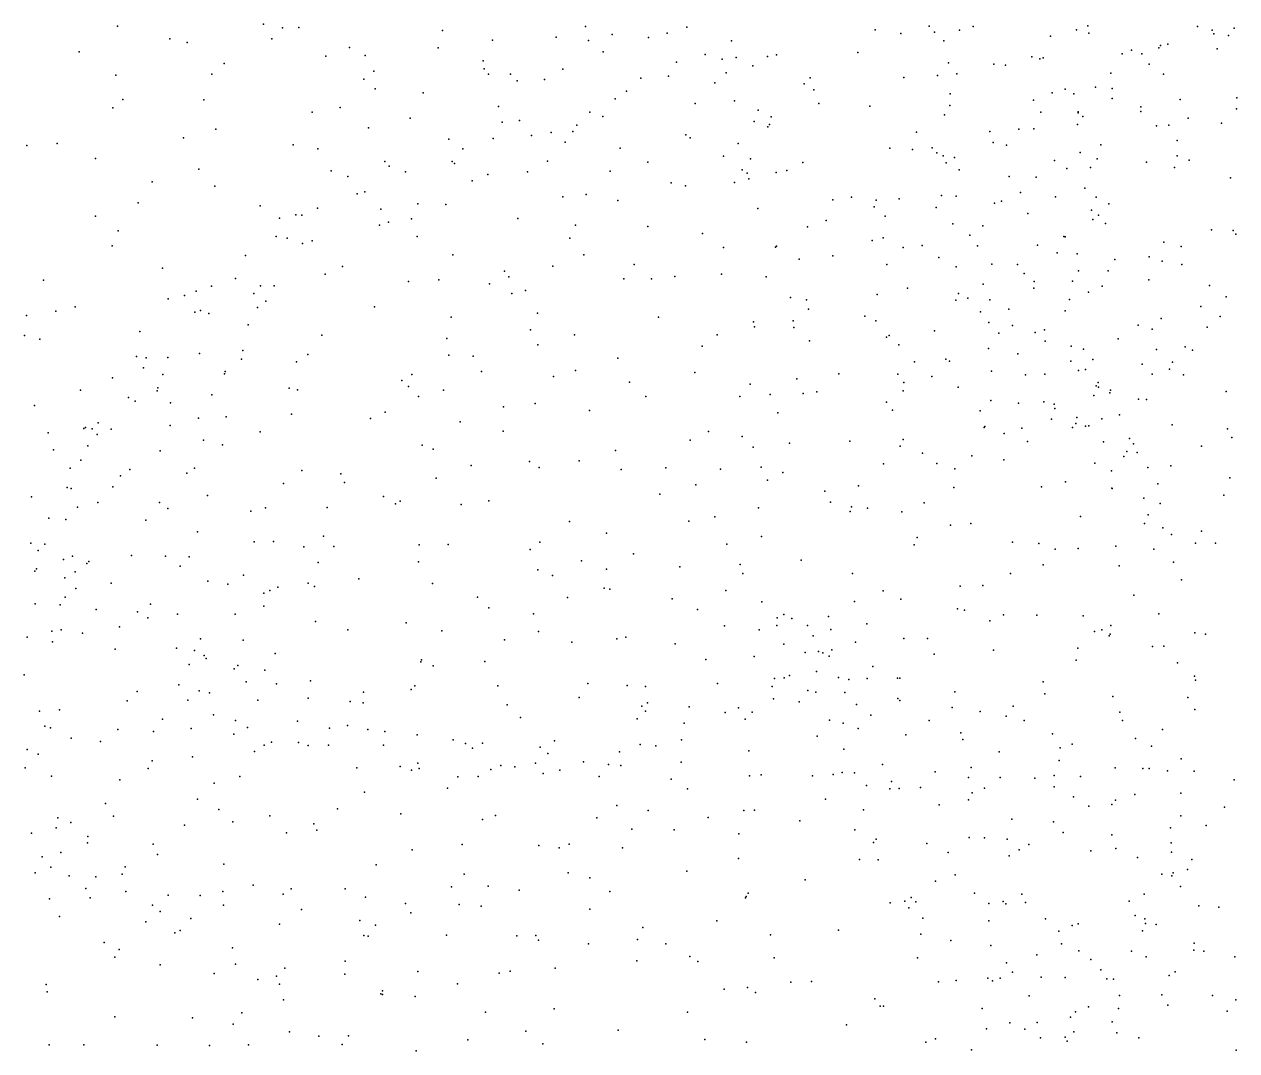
# Model space of a CAD drawing. Header units: metres. Extents: x -23.9 to 23.9, y -28.5 to 28.5.
# Drawn here: x -4.642 to -3.223, y -3.596 to -2.394 of the extents above; entities that cross this region are included whole.
import ezdxf

# ---------------------------------------------------------------- set-up
doc = ezdxf.new("R2010")
doc.units = ezdxf.units.M

msp = doc.modelspace()

# ---------------------------------------------------------------- linework, layer by layer
for p in [(-4.533, -2.3965, -7.3319), (-4.3621, -2.3942, -0.8538), (-3.9853, -2.3967, -7.189), (-3.5832, -2.3965, -9.6721), (-3.5317, -2.3968, -9.4144), (-3.3976, -2.3959, -6.9446), (-3.2691, -2.397, -8.3969), (-4.4716, -2.4113, -0.8426), (-4.3525, -2.4111, 23.0734), (-4.3399, -2.3984, -8.4603), (-4.3209, -2.3982, -7.2126), (-4.1526, -2.4017, -1.9844), (-4.0195, -2.4093, -0.9871), (-3.954, -2.4063, -8.4893), (-3.9116, -2.4098, -5.8389), (-3.8896, -2.4047, -1.7436), (-3.8669, -2.3977, -1.2143), (-3.6462, -2.4009, -6.9379), (-3.6162, -2.405, -7.3931), (-3.5768, -2.4034, -9.5976), (-3.5477, -2.4013, -9.8745), (-3.4413, -2.408, -7.8421), (-3.4109, -2.4007, -9.2112), (-3.3962, -2.4045, -5.6936), (-3.252, -2.4011, -8.5862), (-3.2501, -2.4054, -5.7387), (-3.233, -2.4072, -9.067), (-3.2264, -2.3989, 4.1391), (-4.4513, -2.4155, -8.4128), (-4.2613, -2.4214, -8.4962), (-4.1575, -2.422, -8.5085), (-4.0942, -2.4129, -6.5267), (-3.9819, -2.4133, -6.723), (-3.8143, -2.4135, -1.537), (-3.5661, -2.4136, -9.5071), (-3.3464, -2.4247, -8.5029), (-3.3143, -2.422, 16.7646), (-3.3127, -2.419, -8.3421), (-3.3041, -2.4177, -6.9133), (-3.2463, -2.4228, -8.2348), (-4.5778, -2.4264, -8.3251), (-4.4081, -2.4401, 18.9852), (-4.2891, -2.4315, -2.0539), (-4.2431, -2.4306, -0.8508), (-4.1051, -2.437, -0.9046), (-3.9646, -2.4263, 18.7884), (-3.8789, -2.4384, 19.3174), (-3.8454, -2.4296, -5.7992), (-3.8254, -2.435, -6.8481), (-3.8092, -2.4333, -1.2953), (-3.7724, -2.4318, -7.2578), (-3.7617, -2.43, -8.4136), (-3.6665, -2.4272, -8.3458), (-3.5607, -2.4393, -7.4525), (-3.4629, -2.4322, 10.0581), (-3.4537, -2.4347, -8.005), (-3.4498, -2.4336, -9.26), (-3.3572, -2.4288, -8.4071), (-3.3342, -2.4287, -8.5717), (-4.535, -2.4539, -0.8287), (-4.4225, -2.4525, -2.0766), (-4.2328, -2.449, 23.6033), (-4.1038, -2.4464, -6.4487), (-4.0987, -2.4527, -6.1817), (-4.0731, -2.4526, -6.1085), (-4.0118, -2.4466, -8.5086), (-3.8208, -2.4511, -1.6458), (-3.7895, -2.4429, -1.4222), (-3.5734, -2.4542, -9.7799), (-3.5508, -2.4523, -8.2273), (-3.5075, -2.4409, -5.6958), (-3.4938, -2.4422, -8.1344), (-3.3707, -2.4513, -8.3072), (-3.3257, -2.4409, -9.1283), (-3.309, -2.4528, -8.2194), (-4.2448, -2.4585, -7.166), (-4.0654, -2.4603, -6.6239), (-4.0334, -2.459, -6.0235), (-3.9205, -2.4573, -1.06), (-3.8883, -2.455, 23.3284), (-3.8338, -2.4626, -1.2034), (-3.7294, -2.4638, 11.6969), (-3.7225, -2.4568, -6.8954), (-3.6128, -2.4567, -5.7194), (-3.3886, -2.4677, -10.1451), (-4.5268, -2.4823, -8.3751), (-4.4317, -2.4827, -7.238), (-4.2315, -2.4697, 19.3192), (-4.1751, -2.4745, -2.0332), (-3.9507, -2.4817, -8.5039), (-3.9374, -2.4725, -5.909), (-3.718, -2.4708, -5.7615), (-3.5586, -2.4757, -6.9101), (-3.4393, -2.4743, -7.7327), (-3.424, -2.4701, -8.4636), (-3.4138, -2.4755, -8.5496), (-3.3692, -2.4694, -5.7313), (-3.369, -2.4813, -8.6735), (-3.2895, -2.4821, -8.7626), (-3.2233, -2.4802, -8.0989), (-4.5385, -2.4922, -7.3113), (-4.2724, -2.4916, -8.5041), (-4.087, -2.4905, -6.3516), (-3.8568, -2.487, -5.8477), (-3.8109, -2.4837, -6.899), (-3.7832, -2.4946, -1.3208), (-3.7122, -2.4869, -8.3888), (-3.6525, -2.49, -7.3325), (-3.5591, -2.4894, -8.2996), (-3.4612, -2.4829, -10.0473), (-3.4087, -2.4966, -9.2135), (-3.3356, -2.4909, -8.1527), (-3.3356, -2.4963, -10.1898), (-3.2235, -2.4931, -9.0416), (-4.305, -2.497, -0.8121), (-4.1903, -2.5041, -0.8408), (-4.083, -2.5089, -6.7826), (-4.0627, -2.5069, -0.9056), (-3.9804, -2.4971, -5.985), (-3.9649, -2.502, -7.1288), (-3.7878, -2.5082, -1.6156), (-3.768, -2.5024, -1.4651), (-3.5653, -2.5003, -9.5278), (-3.4526, -2.4972, -7.6567), (-3.4089, -2.4979, -8.2515), (-3.4032, -2.5023, -8.1049), (-3.2802, -2.5042, 2.9094), (-3.2413, -2.5099, -8.9734), (-4.4178, -2.517, -8.4549), (-4.2393, -2.5155, 11.7778), (-4.0483, -2.5244, -6.1803), (-4.0255, -2.521, -8.5187), (-4.0001, -2.5198, -0.945), (-3.9956, -2.5125, -6.8999), (-3.868, -2.5238, -6.956), (-3.7721, -2.5142, -1.5367), (-3.77, -2.5117, -5.813), (-3.5979, -2.5204, -7.3825), (-3.5122, -2.5197, -9.3747), (-3.4782, -2.5171, -7.5776), (-3.4609, -2.5166, -8.6025), (-3.4097, -2.5117, -7.9465), (-3.3171, -2.5131, -6.8572), (-3.3027, -2.5124, -9.1226), (-4.6388, -2.5361, -7.4023), (-4.6033, -2.5339, -0.817), (-4.4558, -2.5272, -2.099), (-4.3274, -2.5355, -8.4899), (-4.1453, -2.5286, -6.6322), (-4.0933, -2.5281, -6.9117), (-4.0091, -2.5322, -1.9594), (-3.9446, -2.5392, -6.994), (-3.863, -2.527, -1.794), (-3.8067, -2.5337, -8.4591), (-3.6292, -2.5391, -6.9081), (-3.5796, -2.5388, -8.393), (-3.5082, -2.5328, -8.4761), (-3.4929, -2.5358, -8.3137), (-3.3823, -2.5355, 2.4561), (-3.293, -2.5302, 4.8736), (-4.5586, -2.5513, -2.0955), (-4.2985, -2.5399, -2.0948), (-4.1287, -2.5402, -8.5282), (-3.8238, -2.5485, -5.8714), (-3.7921, -2.5519, -1.2211), (-3.6027, -2.5407, -5.7766), (-3.5744, -2.5447, -9.6806), (-3.5667, -2.5481, -9.5871), (-3.5535, -2.5502, -6.8686), (-3.4367, -2.5536, -8.7288), (-3.4066, -2.5442, -8.0094), (-3.3868, -2.5517, -6.8488), (-3.2932, -2.5481, -5.8126), (-3.2789, -2.5533, -6.812), (-4.4379, -2.564, -0.7784), (-4.2827, -2.5656, -0.7903), (-4.2201, -2.5548, -6.7328), (-4.2151, -2.5605, -6.8241), (-4.1961, -2.5668, -6.9286), (-4.1414, -2.555, -7.1023), (-4.1386, -2.5572, -6.5623), (-4.053, -2.5668, -7.0898), (-4.0296, -2.5544, -7.0133), (-3.9563, -2.5661, -8.5156), (-3.9122, -2.5556, -1.0118), (-3.802, -2.5648, -7.135), (-3.7624, -2.5678, -1.2882), (-3.7496, -2.5654, -1.3941), (-3.7312, -2.5559, -6.9374), (-3.5633, -2.5564, -9.7664), (-3.5481, -2.5647, -9.8423), (-3.4222, -2.5631, -7.7946), (-3.3944, -2.5619, 15.7843), (-3.3289, -2.5556, -8.8414), (-3.2961, -2.5618, -10.2078), (-4.4924, -2.5788, -8.4131), (-4.2635, -2.5724, -7.147), (-4.1179, -2.5775, -7.0369), (-4.0997, -2.57, -6.4785), (-3.885, -2.5799, -1.8563), (-3.8109, -2.5794, -1.1425), (-3.7962, -2.5685, -7.0267), (-3.794, -2.575, -1.6998), (-3.4896, -2.5724, -8.6832), (-3.458, -2.5733, -5.7909), (-3.2306, -2.574, -9.0045), (-4.419, -2.5836, 21.5777), (-4.2526, -2.5926, 9.1173), (-4.2434, -2.5902, -8.5205), (-3.9844, -2.5934, -6.1374), (-3.8683, -2.5834, -5.9508), (-3.5689, -2.5947, -8.4705), (-3.5516, -2.5956, -8.5928), (-3.4764, -2.5912, -9.3313), (-3.401, -2.586, -7.9015), (-4.5086, -2.6034, -0.7764), (-4.366, -2.6068, 10.7802), (-4.2989, -2.6093, -6.6642), (-4.1815, -2.6046, -6.5051), (-4.1488, -2.6051, -0.8232), (-4.012, -2.5963, -6.2847), (-3.9473, -2.6005, -0.9546), (-3.7838, -2.6099, -8.4826), (-3.6958, -2.5999, -7.2851), (-3.6742, -2.5967, -8.3832), (-3.6475, -2.6081, 2.2218), (-3.6451, -2.6003, -5.8283), (-3.6183, -2.5985, -7.35), (-3.5749, -2.6088, -7.4054), (-3.5066, -2.6036, -9.9352), (-3.4986, -2.6011, -7.5142), (-3.4353, -2.5963, -10.0576), (-3.3877, -2.5966, -8.8436), (-3.373, -2.6045, -10.1356), (-4.5585, -2.619, -7.3158), (-4.3433, -2.621, -2.1206), (-4.3242, -2.6172, -6.732), (-4.3174, -2.6175, -6.8524), (-4.2246, -2.6106, -7.0147), (-4.189, -2.6218, -7.0778), (-4.0645, -2.6216, -0.8663), (-3.7036, -2.6238, -7.0593), (-3.6345, -2.619, -6.9672), (-3.4676, -2.6157, -6.8384), (-3.3933, -2.612, -9.2252), (-3.3915, -2.6227, 7.3557), (-3.3849, -2.6178, -7.9645), (-4.532, -2.6362, -8.3799), (-4.2263, -2.6292, -2.0996), (-4.2158, -2.6257, -0.7968), (-3.9971, -2.6292, -0.9123), (-3.9124, -2.6309, -6.0837), (-3.7256, -2.6314, -8.4431), (-3.5554, -2.6277, -9.6501), (-3.5205, -2.6302, -9.8699), (-3.3769, -2.6276, 20.8478), (-3.2528, -2.6348, -5.9235), (-3.2276, -2.6358, -10.2323), (-4.3473, -2.6426, -7.1579), (-4.3344, -2.6446, 5.1965), (-4.3166, -2.6507, -6.9823), (-4.3052, -2.6476, -6.5541), (-4.1821, -2.6425, -8.5215), (-4.0037, -2.6444, -6.2252), (-3.8486, -2.6392, -6.0057), (-3.6499, -2.6472, 19.4979), (-3.6371, -2.6442, -7.0329), (-3.5358, -2.6412, -6.9032), (-3.4566, -2.6526, -7.6365), (-3.4256, -2.6425, -7.7392), (-3.4241, -2.6431, -5.8615), (-3.3088, -2.6494, -7.9527), (-3.2243, -2.6398, -6.6895), (-4.5392, -2.6536, 8.6105), (-4.3833, -2.6647, -6.8596), (-4.1405, -2.6642, -2.0733), (-3.9874, -2.6641, -1.9784), (-3.8237, -2.6554, -1.1048), (-3.7631, -2.6553, -1.6486), (-3.7619, -2.6539, -7.1608), (-3.6959, -2.6653, -7.124), (-3.6135, -2.6554, -8.4544), (-3.5915, -2.6533, -8.5956), (-3.5265, -2.6534, -5.8653), (-3.4334, -2.6617, -10.022), (-3.4102, -2.6628, -9.2789), (-3.3257, -2.6665, -5.9243), (-3.2883, -2.6544, -9.1275), (-4.4803, -2.6798, -2.1278), (-4.2695, -2.6778, -8.5059), (-4.0234, -2.6774, -8.5157), (-3.9283, -2.6753, -8.4982), (-3.7354, -2.6693, -1.3697), (-3.6328, -2.6755, -5.9193), (-3.5718, -2.6674, -8.6714), (-3.5516, -2.6781, -7.4533), (-3.5098, -2.6749, -9.478), (-3.4799, -2.6754, -9.4022), (-3.366, -2.6695, -10.1105), (-3.3106, -2.6715, -8.9742), (-3.2875, -2.6753, -6.6794), (-4.6196, -2.6937, -2.1012), (-4.395, -2.6919, -6.9488), (-4.2898, -2.6868, -6.4497), (-4.1923, -2.6952, -0.7971), (-4.1568, -2.6935, -6.344), (-4.0801, -2.6833, 11.4019), (-4.0751, -2.6899, -6.2786), (-3.9406, -2.6922, -0.9478), (-3.9079, -2.6921, -6.183), (-3.8807, -2.6894, -1.0161), (-3.826, -2.6869, -6.0724), (-3.7738, -2.6897, -6.015), (-3.472, -2.6859, -5.9127), (-3.4605, -2.6954, -9.9584), (-3.4155, -2.6951, -7.8228), (-3.4083, -2.683, -6.849), (-3.3738, -2.6828, -6.7493), (-3.3262, -2.6935, -9.1956), (-4.4407, -2.7066, -6.7298), (-4.4231, -2.7009, -6.649), (-4.3732, -2.7093, -6.5238), (-4.3654, -2.7003, -0.7603), (-4.3497, -2.7003, 8.1829), (-4.0978, -2.6981, -8.5219), (-4.0715, -2.7092, -2.0436), (-4.0556, -2.706, 7.9602), (-3.6086, -2.7033, -7.1036), (-3.5487, -2.7092, -5.9499), (-3.5202, -2.6985, -9.563), (-3.4608, -2.7033, -8.8771), (-3.3968, -2.7077, -8.9347), (-3.3807, -2.7008, -7.9034), (-3.2551, -2.7, -6.6213), (-4.4735, -2.7157, 21.0535), (-4.4544, -2.7116, 19.9023), (-4.3592, -2.7183, -7.1143), (-3.7453, -2.714, -1.2754), (-3.7267, -2.7168, -1.494), (-3.6442, -2.7104, -8.5072), (-3.552, -2.717, -7.0593), (-3.5381, -2.7147, -8.7978), (-3.5124, -2.7169, -9.7798), (-3.419, -2.7163, -9.3233), (-3.2355, -2.7132, -9.0944), (-4.6394, -2.735, -8.2563), (-4.605, -2.7302, -7.3761), (-4.5823, -2.7248, -8.327), (-4.4424, -2.7313, -0.7544), (-4.4356, -2.7294, -7.246), (-4.4259, -2.7329, -6.5656), (-4.3692, -2.7257, -8.4648), (-4.232, -2.7248, -6.3527), (-4.1426, -2.737, -6.291), (-4.0416, -2.7323, -0.8662), (-3.8999, -2.7371, -1.9104), (-3.7244, -2.7277, -1.4084), (-3.6585, -2.7359, -8.5815), (-3.5232, -2.7309, -7.505), (-3.4898, -2.7278, -9.8542), (-3.4242, -2.7297, -5.9855), (-3.2654, -2.7246, -9.027), (-3.2426, -2.7362, -7.8633), (-4.38, -2.746, -6.4611), (-4.0495, -2.7518, -8.5076), (-3.7886, -2.7426, -1.7481), (-3.7874, -2.7483, -1.1495), (-3.7424, -2.7415, -8.5008), (-3.7414, -2.7493, -1.6113), (-3.6454, -2.7413, -7.3016), (-3.5132, -2.7434, -9.644), (-3.4855, -2.7468, -9.4923), (-3.4481, -2.7519, -6.9185), (-3.3387, -2.7466, -9.0002), (-3.3224, -2.7512, -6.0757), (-3.3117, -2.7385, -7.89), (-3.2581, -2.7489, -10.16), (-4.6418, -2.7585, 12.667), (-4.6237, -2.7628, -0.7898), (-4.5067, -2.754, -2.1302), (-4.294, -2.7582, -8.4835), (-4.1477, -2.7621, 24.3276), (-3.998, -2.7576, -1.9943), (-3.8311, -2.7576, -6.1853), (-3.7234, -2.7647, -6.1355), (-3.633, -2.7605, -6.0524), (-3.63, -2.7587, -8.6721), (-3.577, -2.7531, -7.4375), (-3.5018, -2.7559, -6.0119), (-3.4593, -2.7549, 11.5034), (-3.4475, -2.7652, -7.7001), (-3.3621, -2.7624, -10.0511), (-4.4371, -2.7797, -6.5092), (-4.3861, -2.7761, -0.7576), (-4.31, -2.7806, -2.1257), (-4.0409, -2.7696, -6.243), (-3.8487, -2.7709, -8.4513), (-3.6186, -2.7695, -7.3774), (-3.5137, -2.7738, -7.0929), (-3.4793, -2.7799, 23.4059), (-3.417, -2.7709, -6.7968), (-3.4026, -2.7746, -6.0968), (-3.3171, -2.7749, -9.1797), (-3.2838, -2.7716, -6.1842), (-3.2751, -2.7756, -9.1157), (-4.5106, -2.7831, -6.7746), (-4.4994, -2.7848, -6.6887), (-4.4741, -2.7844, -7.2832), (-4.3877, -2.7862, -7.1198), (-4.3234, -2.7894, 9.4596), (-4.1453, -2.7816, -2.0792), (-4.1169, -2.7827, -0.8234), (-3.9475, -2.7852, -6.2215), (-3.6003, -2.7892, 24.563), (-3.5635, -2.7864, -6.0905), (-3.5594, -2.7887, -8.8231), (-3.4176, -2.7884, -9.398), (-3.3916, -2.7866, -7.8425), (-3.3339, -2.7921, 19.5329), (-3.2985, -2.7898, -6.2952), (-4.5389, -2.808, -0.7719), (-4.5025, -2.7962, -6.8933), (-4.4798, -2.8043, -6.9838), (-4.4076, -2.8035, -6.4313), (-4.4068, -2.8006, -7.2369), (-4.1886, -2.8043, -8.4872), (-4.1068, -2.8006, -6.231), (-4.0228, -2.8065, -0.8878), (-3.9971, -2.7996, -8.4847), (-3.8573, -2.802, -1.8404), (-3.6887, -2.8032, -8.585), (-3.6197, -2.8039, -7.2349), (-3.58, -2.8066, -7.3094), (-3.5101, -2.8002, -7.5788), (-3.4704, -2.8045, -9.626), (-3.4478, -2.8038, -6.1651), (-3.4083, -2.7995, -6.8739), (-3.4003, -2.7983, -9.9573), (-3.3222, -2.8039, -9.2787), (-3.3021, -2.798, -6.4229), (-3.2857, -2.8045, -10.0903), (-4.5761, -2.8225, 2.5076), (-4.4863, -2.8231, -2.1247), (-4.4857, -2.8197, -8.3645), (-4.3321, -2.8201, -0.7687), (-4.3223, -2.822, -6.3275), (-4.2003, -2.8111, 22.6091), (-4.1925, -2.8183, -0.8008), (-4.1514, -2.8225, 2.2838), (-3.9339, -2.8133, -0.9582), (-3.7927, -2.8153, -1.735), (-3.7381, -2.8094, -1.5478), (-3.6136, -2.8231, -7.4279), (-3.6129, -2.8135, 3.2775), (-3.5493, -2.8188, -7.5155), (-3.3879, -2.8176, 2.7831), (-3.3853, -2.8137, -6.2327), (-3.3849, -2.819, 6.092), (-3.3711, -2.8226, -6.6558), (-4.5199, -2.8311, -7.3376), (-4.5122, -2.8355, -6.5904), (-4.4709, -2.8372, -7.0591), (-4.4224, -2.8279, -8.4054), (-4.1807, -2.83, -6.2397), (-3.9148, -2.83, -8.4538), (-3.8049, -2.8299, -1.1334), (-3.7691, -2.8276, -8.4419), (-3.7307, -2.8264, -1.4659), (-3.7148, -2.8246, -6.2012), (-3.6333, -2.8366, -7.3587), (-3.511, -2.8345, -6.2304), (-3.4492, -2.8362, -7.0668), (-3.3907, -2.8287, -6.3974), (-3.3717, -2.8256, -6.5774), (-3.3381, -2.8329, -7.8617), (-3.329, -2.8336, -9.12), (-3.2356, -2.8241, -25.3608), (-4.6299, -2.8403, -0.801), (-4.3294, -2.8505, -2.1199), (-4.2196, -2.8482, -2.0976), (-4.0811, -2.8422, -0.8523), (-4.0443, -2.8381, 23.5834), (-3.9806, -2.8462, -6.1808), (-3.7603, -2.8492, -1.6328), (-3.6259, -2.8459, -8.7625), (-3.5237, -2.8468, 17.8782), (-3.4786, -2.8376, -8.9416), (-3.4368, -2.8387, -6.2853), (-3.4361, -2.8439, -9.5791), (-3.3604, -2.8514, -6.7553), (-4.5555, -2.8606, -6.8371), (-4.4714, -2.864, -6.4554), (-4.4383, -2.8553, -7.2721), (-4.4058, -2.8536, -7.1691), (-4.2368, -2.8556, -8.4631), (-4.1318, -2.8597, -2.065), (-3.5181, -2.8652, -7.1886), (-3.44, -2.8565, -9.6677), (-3.4116, -2.8614, -7.7788), (-3.4106, -2.8544, -7.0072), (-3.4001, -2.8647, -9.4851), (-3.3962, -2.8644, -6.5141), (-3.3812, -2.8559, -9.9047), (-3.2988, -2.8631, -10.0186), (-4.6139, -2.8726, -7.4677), (-4.5721, -2.8672, -7.4075), (-4.5704, -2.8661, -8.2753), (-4.5625, -2.8679, -6.7239), (-4.5568, -2.8742, -6.6535), (-4.5403, -2.8683, -6.9455), (-4.366, -2.8712, -8.413), (-4.0818, -2.8704, -8.4697), (-3.8414, -2.8709, -6.1771), (-3.802, -2.8767, -8.3932), (-3.5187, -2.8661, -7.6237), (-3.4954, -2.8731, -7.6947), (-3.4747, -2.8669, 10.7142), (-3.4153, -2.8662, -9.7897), (-3.3489, -2.8789, -6.8458), (-3.2341, -2.8678, -7.8093), (-3.2291, -2.8778, -9.1575), (-4.6077, -2.8922, -8.2088), (-4.5675, -2.8875, -0.7844), (-4.4828, -2.8936, -0.7756), (-4.4322, -2.8812, -6.3845), (-4.4102, -2.8865, -0.7672), (-4.1764, -2.887, -6.1981), (-4.1637, -2.8914, -8.4591), (-3.9503, -2.8933, -0.9539), (-3.8628, -2.8809, -1.8317), (-3.7892, -2.8892, -1.192), (-3.7468, -2.8847, -1.5498), (-3.6761, -2.8821, -8.6746), (-3.6171, -2.8879, -7.4622), (-3.6136, -2.8802, -6.2481), (-3.4681, -2.8824, 4.4436), (-3.3793, -2.8831, -9.0307), (-3.3443, -2.8852, 15.0916), (-3.2645, -2.8882, 6.7711), (-4.5758, -2.9044, -2.1001), (-4.0508, -2.9059, 4.3222), (-3.9929, -2.9054, -8.4426), (-3.591, -2.8964, -8.8404), (-3.5741, -2.9083, -7.5424), (-3.5331, -2.8992, -8.9183), (-3.4958, -2.9039, -6.3502), (-3.3892, -2.9079, -9.5965), (-3.3555, -2.9003, -6.6032), (-3.3519, -2.8943, 17.2726), (-3.3398, -2.8955, -9.4082), (-4.5884, -2.9139, -6.7968), (-4.5186, -2.9154, -6.4859), (-4.4517, -2.9195, 11.2738), (-4.4428, -2.9138, -8.3482), (-4.3171, -2.9164, -0.7869), (-4.2717, -2.9203, -8.4234), (-4.1189, -2.9108, -6.1636), (-4.0397, -2.9129, -6.1513), (-3.9437, -2.9152, -6.1423), (-3.8914, -2.9136, -1.0346), (-3.8273, -2.9151, -1.1271), (-3.7796, -2.9126, -6.1697), (-3.7543, -2.9188, -1.3657), (-3.6366, -2.9086, 2.4306), (-3.5532, -2.9144, -7.2637), (-3.3699, -2.9169, -9.8075), (-3.3275, -2.9132, -9.073), (-3.3006, -2.9109, -9.9562), (-4.5919, -2.9363, -6.7143), (-4.5385, -2.9356, -8.2497), (-4.5292, -2.9227, -7.0441), (-4.3387, -2.9318, -6.2682), (-4.2674, -2.9304, -2.0946), (-4.1599, -2.9254, 21.9947), (-3.8561, -2.9334, -8.3763), (-3.7722, -2.9277, -1.6162), (-3.6659, -2.9346, 17.5053), (-3.5544, -2.9366, -7.6383), (-3.4519, -2.9357, -7.1576), (-3.4235, -2.9296, 11.0835), (-3.3155, -2.9322, -9.8832), (-3.2315, -2.9253, -9.3215), (-4.6337, -2.9473, -0.8282), (-4.5872, -2.9376, -6.8766), (-4.4274, -2.9459, -7.2448), (-4.2218, -2.9468, -6.1907), (-3.8982, -2.9444, -1.8495), (-3.7052, -2.9409, -8.6191), (-3.3693, -2.9374, -9.6716), (-3.3692, -2.9376, -6.5323), (-3.3322, -2.9488, -9.5206), (-3.2385, -2.9455, -9.9769), (-4.5798, -2.9594, -6.9521), (-4.5559, -2.954, -6.5384), (-4.4837, -2.9538, -6.4069), (-4.4741, -2.9612, -7.3694), (-4.3768, -2.964, -0.7968), (-4.3597, -2.9604, -2.0949), (-4.2877, -2.96, -6.2196), (-4.2077, -2.9555, -0.8268), (-4.2023, -2.9524, -2.0648), (-4.1308, -2.9565, -0.8571), (-4.0986, -2.9522, -2.0205), (-3.7828, -2.9603, -1.2789), (-3.6986, -2.9534, -6.1861), (-3.6758, -2.9644, -7.401), (-3.6739, -2.9591, -8.7135), (-3.6553, -2.9608, -7.4816), (-3.6151, -2.965, -7.5436), (-3.5891, -2.9545, -7.3178), (-3.3128, -2.955, -6.7542), (-4.6134, -2.9725, -8.1046), (-4.5934, -2.974, -6.6196), (-4.4996, -2.9747, -7.1311), (-4.0041, -2.9761, 4.709), (-3.8644, -2.976, -1.1097), (-3.8341, -2.9709, -1.7366), (-3.5343, -2.9786, -6.2787), (-3.4062, -2.9702, -7.1141), (-3.3313, -2.9784, -7.8249), (-3.327, -2.9686, -6.9358), (-4.4391, -2.9883, -6.3252), (-4.2917, -2.9932, -8.3642), (-3.9609, -2.9897, -1.9052), (-3.5584, -2.9807, -7.7326), (-3.3098, -2.9835, -9.6825), (-3.2997, -2.9916, -9.1046), (-3.2646, -2.9874, -7.8002), (-4.6342, -3.0014, -7.6714), (-4.618, -3.0027, -6.8099), (-4.3728, -2.9999, -8.3243), (-4.3502, -2.9995, -6.2472), (-4.3149, -3.0057, -0.8188), (-4.2797, -3.0053, -2.0693), (-4.1799, -3.0036, 8.0894), (-4.1458, -3.0031, -6.1403), (-4.0388, -3.0005, 24.0292), (-3.8199, -3.0026, -1.6701), (-3.7792, -2.9938, -1.5137), (-3.6007, -3.0036, -8.849), (-3.5973, -2.9949, -7.6335), (-3.4855, -3.0003, -7.8841), (-3.4549, -3.0021, -8.9976), (-3.3648, -3.0049, -9.0603), (-3.2715, -3.0016, -9.5914), (-3.248, -3.0015, -9.5016), (-4.6256, -3.0103, -8.0139), (-4.5959, -3.0207, -0.8414), (-4.5857, -3.0167, -7.5847), (-4.5167, -3.0161, -2.0695), (-4.4766, -3.0168, -8.2304), (-4.4491, -3.0176, -7.3088), (-4.0499, -3.009, -0.9301), (-3.9291, -3.0142, -6.1093), (-3.733, -3.0216, -8.5172), (-3.4356, -3.0086, -7.1784), (-3.4089, -3.0078, -7.8136), (-3.3202, -3.0087, -6.5916), (-4.6295, -3.0344, -6.7411), (-4.6276, -3.0318, -7.7424), (-4.5826, -3.0352, -7.0201), (-4.5686, -3.0255, -6.4988), (-4.5663, -3.0232, -8.1271), (-4.4595, -3.0286, -7.4439), (-4.2982, -3.0243, 10.9388), (-4.1808, -3.0235, -2.0283), (-4.0411, -3.0326, -1.9456), (-3.9899, -3.0224, -8.3604), (-3.9609, -3.032, 19.9059), (-3.875, -3.0293, -8.3143), (-3.8045, -3.0266, -6.1196), (-3.4497, -3.027, -6.339), (-3.361, -3.0281, -7.0832), (-3.2973, -3.0239, -6.6789), (-4.5944, -3.0421, -2.0428), (-4.5402, -3.0483, -7.1147), (-4.4271, -3.0462, -0.8231), (-4.4037, -3.0495, -6.2654), (-4.3855, -3.0391, -2.0701), (-4.3097, -3.0483, 5.3504), (-4.2507, -3.0433, -6.1633), (-4.1642, -3.0488, -8.3504), (-4.0239, -3.0396, -6.1047), (-3.8014, -3.037, -1.5704), (-3.6729, -3.037, -7.4572), (-3.4879, -3.0371, 20.6964), (-3.288, -3.0444, -6.8509), (-4.5817, -3.0546, -7.6455), (-4.3615, -3.0603, -7.3771), (-4.3545, -3.0571, 22.403), (-4.3452, -3.0529, 21.1287), (-4.3023, -3.0523, -8.3146), (-3.9635, -3.0542, -1.8669), (-3.9567, -3.0556, -1.0144), (-3.8212, -3.0569, -8.2571), (-3.637, -3.0575, -7.6555), (-3.5469, -3.0521, -6.2408), (-3.5204, -3.0512, -7.289), (-3.3439, -3.0623, -6.4833), (-4.6294, -3.0727, -6.8668), (-4.6001, -3.0737, -7.8651), (-4.5941, -3.0649, -7.9664), (-4.4943, -3.0729, -0.8486), (-4.3618, -3.0755, -0.8465), (-4.1116, -3.0649, -1.9766), (-4.0984, -3.0774, 21.4151), (-4.0065, -3.0652, -0.9654), (-3.884, -3.0668, -1.7461), (-3.7789, -3.0704, -1.2428), (-3.6707, -3.0699, -8.7427), (-3.6163, -3.0672, -7.7969), (-3.5499, -3.0785, -8.9179), (-4.5577, -3.0792, -6.4526), (-4.5096, -3.082, -6.3829), (-4.4975, -3.0888, -7.1842), (-4.4625, -3.0846, -8.162), (-4.3952, -3.0848, -8.2209), (-4.046, -3.0843, -8.3134), (-3.8542, -3.0792, -1.6566), (-3.7609, -3.089, -1.3903), (-3.7531, -3.085, -8.3704), (-3.7437, -3.0896, -7.5329), (-3.7011, -3.0873, -6.145), (-3.542, -3.08, 14.7768), (-3.5123, -3.0923, -7.944), (-3.4963, -3.0854, -8.9689), (-3.4573, -3.0859, -7.2367), (-3.4029, -3.0866, 18.2789), (-3.3143, -3.0843, -6.9896), (-4.6096, -3.1044, -6.5746), (-4.5989, -3.1032, -7.0035), (-4.5738, -3.1069, -0.8857), (-4.5304, -3.0997, -2.0199), (-4.3011, -3.0931, -6.1873), (-4.2633, -3.1031, -8.2748), (-4.1952, -3.0949, -8.2998), (-4.1533, -3.1041, 9.9743), (-4.0404, -3.1049, -1.8931), (-3.8228, -3.0983, -1.1248), (-3.7822, -3.1029, 20.9336), (-3.7615, -3.0978, -8.2851), (-3.7255, -3.098, -1.2865), (-3.6982, -3.1025, -7.4092), (-3.6561, -3.096, 19.7262), (-3.3899, -3.105, -7.1469), (-3.3812, -3.1029, 6.4659), (-3.3707, -3.0979, 5.4821), (-3.2724, -3.1066, -6.7764), (-4.6385, -3.1117, -6.7237), (-4.609, -3.1169, -1.9852), (-4.4356, -3.1134, -2.024), (-4.3858, -3.115, -7.4953), (-4.0802, -3.1147, -6.1014), (-4.0011, -3.1174, -8.264), (-3.9488, -3.1134, -0.95), (-3.9382, -3.1115, -6.0901), (-3.8802, -3.1193, -8.2068), (-3.7534, -3.1199, -1.5186), (-3.719, -3.11, -1.1573), (-3.6694, -3.1174, -7.8701), (-3.6129, -3.1133, -7.3627), (-3.585, -3.1133, -7.9007), (-3.3727, -3.1102, -9.0516), (-3.3715, -3.1082, -6.4273), (-3.2597, -3.108, -7.7992), (-4.5355, -3.1258, -7.886), (-4.4638, -3.1243, -7.5992), (-4.4429, -3.1274, -8.1086), (-4.4316, -3.133, -0.8814), (-4.3486, -3.1309, -8.1852), (-3.788, -3.1342, -8.1377), (-3.7281, -3.1297, 10.5095), (-3.7128, -3.1285, -8.0888), (-3.7077, -3.13, -1.0358), (-3.7001, -3.1339, -8.6383), (-3.6969, -3.1263, -7.7395), (-3.5775, -3.1314, 15.2158), (-3.5079, -3.1269, -6.257), (-3.4093, -3.1243, -6.3697), (-3.3217, -3.1224, -6.5252), (-3.3085, -3.1221, -9.0793), (-4.449, -3.1436, -6.2935), (-4.4291, -3.1367, -7.2772), (-4.3962, -3.1485, -7.5559), (-4.3919, -3.1446, -6.2432), (-4.1781, -3.1405, -0.9379), (-4.1772, -3.138, -8.2433), (-4.1637, -3.145, -1.9406), (-4.1031, -3.1399, -8.253), (-3.8447, -3.1378, -6.0976), (-3.6492, -3.1461, -8.7667), (-3.4112, -3.1384, -7.8767), (-3.2928, -3.1415, 5.9922), (-4.642, -3.1556, -6.8385), (-4.3825, -3.1637, -8.1002), (-4.3605, -3.1503, -7.3494), (-4.3069, -3.1626, -7.4501), (-3.7642, -3.1601, -0.9084), (-3.7529, -3.1591, -7.696), (-3.7468, -3.1564, -6.1206), (-3.7151, -3.1517, -7.8269), (-3.6891, -3.159, -0.9363), (-3.6773, -3.1612, -8.1652), (-3.6559, -3.1599, -7.3963), (-3.6201, -3.1597, -6.174), (-3.6175, -3.1595, -1.3004), (-3.2728, -3.1571, -6.7188), (-3.2716, -3.1621, -6.8244), (-4.5099, -3.1753, -0.9223), (-4.4611, -3.1674, -7.7224), (-4.4372, -3.1744, -1.9813), (-4.4254, -3.1768, -8.0176), (-4.3469, -3.1662, -1.9804), (-4.245, -3.1761, -8.1746), (-4.1892, -3.1729, 9.5195), (-4.185, -3.1687, -6.1248), (-4.0878, -3.1686, -1.8767), (-3.9827, -3.166, -1.7743), (-3.9364, -3.1681, -8.1699), (-3.9151, -3.1694, -1.6556), (-3.8309, -3.1659, -8.0878), (-3.767, -3.1694, -7.9801), (-3.7253, -3.1741, -8.3769), (-3.7159, -3.1761, -8.5351), (-3.6818, -3.1762, -1.4181), (-3.5531, -3.1757, -1.2572), (-3.4499, -3.1638, -7.2408), (-4.5217, -3.186, -6.3786), (-4.4506, -3.1855, -7.8824), (-4.3688, -3.1853, -7.6185), (-4.3098, -3.1831, -8.1254), (-4.2605, -3.187, -1.9527), (-4.2453, -3.1884, -0.9459), (-4.0768, -3.1908, -6.0923), (-3.9929, -3.1822, -6.0839), (-3.9129, -3.1886, -6.0843), (-3.7654, -3.1839, -7.8725), (-3.7354, -3.1874, -0.8409), (-3.6682, -3.1904, -8.7091), (-3.62, -3.1834, -8.0801), (-3.6175, -3.1857, -1.3741), (-3.4479, -3.1779, -8.9893), (-3.3681, -3.1811, -6.4171), (-3.2804, -3.1822, -6.9231), (-4.6242, -3.1981, -6.5864), (-4.6007, -3.1967, -6.519), (-4.4205, -3.2024, -7.7772), (-4.0615, -3.2058, -0.9238), (-3.9193, -3.1925, -7.5684), (-3.9151, -3.1983, 3.1483), (-3.8641, -3.1931, -1.5483), (-3.822, -3.1999, -7.685), (-3.8061, -3.1945, 9.7888), (-3.7902, -3.1995, -7.7996), (-3.6516, -3.203, -0.8324), (-3.5564, -3.1939, -1.336), (-3.5236, -3.1986, -7.3123), (-3.4932, -3.204, -0.9931), (-3.485, -3.1923, -1.1197), (-3.36, -3.1994, -9.0469), (-3.2724, -3.1962, -7.8142), (-4.6181, -3.2159, -6.9736), (-4.6114, -3.2177, 2.2924), (-4.5326, -3.2195, -1.9289), (-4.4804, -3.2077, -6.3194), (-4.4466, -3.2186, -0.9499), (-4.3948, -3.2092, -7.9333), (-4.3808, -3.2174, 22.8378), (-4.3222, -3.2099, -8.0427), (-4.285, -3.2183, -7.3905), (-4.2639, -3.215, -7.4947), (-4.24, -3.2197, -7.5952), (-3.9247, -3.207, -8.0774), (-3.8697, -3.2121, -7.4933), (-3.7983, -3.2075, -0.7948), (-3.6997, -3.2086, -8.2906), (-3.6839, -3.2122, -6.1398), (-3.6662, -3.2184, -8.2065), (-3.5832, -3.2091, -8.8436), (-3.472, -3.2092, -1.2234), (-3.3568, -3.209, 8.3656), (-3.3102, -3.2196, -7.0078), (-4.5871, -3.2299, -0.9879), (-4.5527, -3.2336, -7.12), (-4.4908, -3.222, 0.3284), (-4.3968, -3.225, -7.3053), (-4.3526, -3.2344, -7.8457), (-4.2201, -3.2222, -8.0824), (-4.1821, -3.2261, -7.5207), (-4.1403, -3.2316, -0.9551), (-4.0217, -3.2331, -8.059), (-3.873, -3.2316, -7.7931), (-3.7141, -3.2273, -7.421), (-3.6106, -3.226, -1.4599), (-3.5461, -3.2235, -0.8844), (-3.5438, -3.2313, -1.4158), (-3.439, -3.2248, -6.318), (-3.3418, -3.2304, 9.8256), (-4.6386, -3.2429, -3.1093), (-4.6259, -3.2485, -1.8562), (-4.3726, -3.2453, -6.2291), (-4.3611, -3.238, -0.9167), (-4.321, -3.2349, -7.7416), (-4.3099, -3.2384, -7.942), (-4.2861, -3.2379, -1.909), (-4.2215, -3.2381, -1.8815), (-4.1257, -3.2359, -7.5973), (-4.1176, -3.2416, -1.8141), (-4.106, -3.2358, -8.079), (-4.0384, -3.2402, -7.6306), (-4.0293, -3.2478, -6.092), (-3.9455, -3.2457, -7.9848), (-3.9212, -3.2373, -7.6969), (-3.9031, -3.2389, -0.7684), (-3.7941, -3.2447, -7.4544), (-3.6832, -3.2427, -1.5152), (-3.5013, -3.2457, -6.2586), (-3.43, -3.241, -1.0414), (-3.4157, -3.2368, -1.1395), (-3.3232, -3.2392, -7.8486), (-4.4923, -3.2563, -7.2018), (-4.4453, -3.2518, -1.9094), (-4.2022, -3.263, -7.9311), (-4.1813, -3.2592, -7.6931), (-4.0842, -3.2617, -0.8212), (-4.044, -3.259, -1.6997), (-3.9878, -3.2574, -0.771), (-3.9583, -3.2608, -7.8916), (-3.9441, -3.2619, 23.7298), (-3.8735, -3.2578, -1.655), (-3.6379, -3.2607, -0.7579), (-3.4311, -3.2559, -7.9234), (-3.2885, -3.2542, -6.6141), (-4.6411, -3.2644, -6.8199), (-4.61, -3.2742, -6.5708), (-4.4969, -3.2653, -1.0101), (-4.3897, -3.2748, 12.0134), (-4.2527, -3.2644, -6.1534), (-4.1887, -3.2672, -0.9131), (-4.1799, -3.2655, -6.1276), (-4.1346, -3.2751, -7.8922), (-4.1109, -3.2745, -7.7576), (-4.096, -3.2666, -7.979), (-4.0681, -3.2632, -7.6987), (-4.035, -3.2711, -7.8783), (-4.0153, -3.2674, -7.7895), (-3.9695, -3.2748, -1.6649), (-3.7936, -3.2739, -0.7006), (-3.7799, -3.2729, -6.1131), (-3.7197, -3.2741, -1.5677), (-3.6957, -3.2724, -8.4385), (-3.685, -3.2702, -8.5578), (-3.6704, -3.2703, -8.2703), (-3.576, -3.2693, -6.2098), (-3.537, -3.2757, 24.5986), (-3.5342, -3.2641, -8.0182), (-3.5003, -3.2759, -8.9144), (-3.4595, -3.2765, -1.4117), (-3.4371, -3.2736, -0.9164), (-3.4061, -3.2747, -1.3166), (-3.3656, -3.2644, 17.0807), (-3.3333, -3.2652, -7.0577), (-3.3258, -3.2653, -6.5117), (-3.3043, -3.2681, -9.0447), (-3.2732, -3.2685, -6.7459), (-4.5301, -3.2787, -6.4053), (-4.4198, -3.2825, -6.2692), (-4.1466, -3.2882, -7.4776), (-3.8852, -3.2777, -0.7093), (-3.8658, -3.2891, -6.0992), (-3.6564, -3.2853, -6.1584), (-3.6291, -3.2893, -8.1819), (-3.6272, -3.2807, -7.3725), (-3.6183, -3.2887, -8.7425), (-3.5934, -3.2877, -8.1143), (-3.5186, -3.2883, -0.7895), (-3.4369, -3.2868, -7.2145), (-3.2262, -3.2786, -7.8269), (-4.4394, -3.3014, -1.8425), (-4.2438, -3.2931, -7.4426), (-3.7044, -3.3013, -0.6816), (-3.5373, -3.3019, -7.3067), (-3.5328, -3.2937, -1.5095), (-3.4144, -3.2985, -6.3686), (-3.365, -3.3023, -7.8961), (-3.3426, -3.2957, -1.0991), (-3.2887, -3.2942, -6.9122), (-4.547, -3.3063, -1.8131), (-4.4143, -3.3132, 8.4356), (-4.2753, -3.3127, -1.8024), (-4.2015, -3.3182, -0.861), (-3.9488, -3.3088, -0.6802), (-3.912, -3.3144, 5.5358), (-3.8, -3.3144, -7.441), (-3.7875, -3.3142, -1.627), (-3.6599, -3.3138, -1.6078), (-3.5715, -3.3078, -0.7311), (-3.3964, -3.3093, -8.9762), (-3.3696, -3.3073, -0.9511), (-3.2377, -3.3104, 9.0796), (-4.6026, -3.3232, -6.9823), (-4.5876, -3.3287, -6.5262), (-4.5374, -3.3212, -1.0986), (-4.4544, -3.3317, -1.0966), (-4.3979, -3.3279, -7.2894), (-4.3545, -3.3209, -1.8071), (-4.3032, -3.3299, -7.3553), (-4.1057, -3.3251, -0.7471), (-4.0908, -3.3202, -6.1073), (-3.972, -3.3231, -6.094), (-3.8418, -3.3228, -0.6505), (-3.7344, -3.3266, -7.4129), (-3.4866, -3.3246, -7.2635), (-3.4376, -3.3277, -0.8098), (-3.2886, -3.3206, -6.6625), (-3.2591, -3.332, -9.0371), (-4.6336, -3.3412, -6.8101), (-4.6046, -3.3348, 18.5654), (-4.5676, -3.345, -7.073), (-4.3352, -3.3407, -6.217), (-4.2995, -3.3374, -0.9435), (-3.931, -3.3363, -1.6506), (-3.8814, -3.3372, -7.4505), (-3.8057, -3.3419, -6.112), (-3.6701, -3.3371, -8.4834), (-3.5364, -3.346, -8.0702), (-3.5186, -3.3465, -8.8513), (-3.4921, -3.3479, -6.2828), (-3.4264, -3.3404, -7.9568), (-3.3695, -3.3428, -6.442), (-3.3008, -3.3346, -1.1645), (-4.568, -3.3525, -1.7349), (-4.491, -3.3537, -6.3669), (-4.1883, -3.3606, -7.4036), (-4.1295, -3.3542, 12.2815), (-4.0399, -3.3555, -1.6212), (-4.0162, -3.3582, -7.4432), (-4.0046, -3.3537, -0.6586), (-3.9419, -3.3583, 4.6534), (-3.6484, -3.3519, -7.3763), (-3.6451, -3.3482, -8.28), (-3.586, -3.3532, -6.2162), (-3.4779, -3.3606, -8.0122), (-3.4664, -3.3541, -8.9033), (-3.3939, -3.3617, -7.1325), (-3.3647, -3.3588, -1.435), (-3.3002, -3.3525, -1.2753), (-4.6211, -3.3689, -6.6897), (-4.5991, -3.3635, -1.2196), (-4.4862, -3.3661, -7.1811), (-3.8061, -3.3707, 8.8906), (-3.6646, -3.3718, -1.6597), (-3.6429, -3.3723, -8.5483), (-3.5609, -3.3636, -1.6118), (-3.4896, -3.3674, 10.6317), (-3.3394, -3.3695, -7.0261), (-3.2998, -3.3634, -6.9108), (-3.2759, -3.3719, -1.081), (-4.6293, -3.3873, -1.5313), (-4.6108, -3.3808, -1.6126), (-4.5275, -3.3891, -1.174), (-4.524, -3.3803, -6.4296), (-4.4086, -3.3772, -1.7222), (-4.2303, -3.3779, -0.8082), (-4.1273, -3.389, 11.7163), (-4.0055, -3.3873, -6.1142), (-3.8669, -3.3855, -6.1186), (-3.5527, -3.3898, 18.3827), (-3.3111, -3.3892, -0.9097), (-3.2977, -3.3875, -6.7299), (-3.2809, -3.3837, -0.9909), (-4.5895, -3.391, -6.9683), (-4.5583, -3.3922, 5.3684), (-4.3741, -3.402, -1.0216), (-4.1422, -3.404, -6.1438), (-4.099, -3.4031, -0.6639), (-3.9802, -3.3932, -1.6639), (-3.7283, -3.3957, -7.3914), (-3.5758, -3.3971, -8.7038), (-3.2993, -3.3911, -6.8222), (-3.2893, -3.4033, -7.9176), (-4.6125, -3.418, -6.7435), (-4.5701, -3.4057, -1.3402), (-4.5649, -3.4166, -1.4143), (-4.5233, -3.4093, -7.1028), (-4.4736, -3.4135, -1.5908), (-4.4363, -3.4139, 7.8754), (-4.4096, -3.4093, -1.63), (-4.3392, -3.4126, -1.6755), (-4.3297, -3.4061, -7.3107), (-4.2664, -3.4062, -7.355), (-4.2427, -3.416, 5.1684), (-4.0631, -3.4077, -7.4204), (-3.957, -3.4094, -7.4318), (-3.7981, -3.4169, -0.5728), (-3.7975, -3.4151, -6.1393), (-3.795, -3.4112, -1.7062), (-3.6042, -3.4162, -8.6016), (-3.5303, -3.4112, -7.2684), (-3.4749, -3.4126, -1.6023), (-3.3317, -3.4125, -6.9615), (-4.492, -3.4254, -1.5049), (-4.483, -3.4326, -6.4016), (-4.409, -3.4252, -7.2446), (-4.3176, -3.4303, -0.8787), (-4.196, -3.4233, -0.7285), (-4.1333, -3.4245, -7.4005), (-4.1072, -3.4266, -1.643), (-3.9803, -3.4301, 18.1349), (-3.6288, -3.4224, -0.6001), (-3.6115, -3.4206, -8.3652), (-3.607, -3.4285, -7.3161), (-3.5989, -3.4215, -6.2351), (-3.5132, -3.4234, 9.4625), (-3.4967, -3.4209, -6.3105), (-3.4935, -3.4236, -8.0907), (-3.4706, -3.422, -7.2043), (-3.349, -3.4205, -6.5463), (-3.2675, -3.426, -8.9729), (-3.2443, -3.4278, -1.2539), (-4.6009, -3.4384, -6.8474), (-4.4997, -3.4448, -1.3019), (-4.447, -3.4408, -1.4442), (-4.2493, -3.4433, -6.2005), (-4.1896, -3.4342, -1.701), (-3.8316, -3.4435, 3.8429), (-3.5905, -3.4407, -1.6805), (-3.5133, -3.4438, -0.6339), (-3.4469, -3.4413, -6.3876), (-3.4089, -3.4472, -1.5723), (-3.3421, -3.4373, 11.0055), (-3.3307, -3.4412, -8.9341), (-3.3301, -3.4466, -6.6327), (-4.4657, -3.4578, -1.1757), (-4.4594, -3.4551, -7.1655), (-4.3433, -3.4475, -1.548), (-4.2446, -3.4607, -1.6151), (-4.231, -3.4487, 4.4514), (-4.1478, -3.4604, -0.6544), (-4.0656, -3.4612, 7.6681), (-4.0436, -3.4607, -1.6852), (-3.9184, -3.4516, 2.7632), (-3.769, -3.4602, -7.3829), (-3.6892, -3.4546, -0.5622), (-3.5931, -3.4593, -8.425), (-3.4316, -3.4556, -0.6814), (-3.416, -3.4492, -7.1129), (-3.3337, -3.4552, -0.7839), (-3.3177, -3.4479, -1.4703), (-4.5486, -3.469, 17.8727), (-4.3982, -3.4751, -1.4015), (-4.2397, -3.4617, 21.2037), (-4.0402, -3.4661, 17.7416), (-3.9818, -3.4706, -7.4077), (-3.9246, -3.4656, 10.0954), (-3.8915, -3.4705, -6.1458), (-3.5578, -3.4666, -8.2685), (-3.5109, -3.4725, -8.1713), (-3.4282, -3.4707, -8.0725), (-3.273, -3.4696, -1.4206), (-4.5362, -3.4863, -6.5368), (-4.5311, -3.4771, -7.0332), (-3.8631, -3.4852, -1.751), (-3.7644, -3.487, -0.5295), (-3.597, -3.4869, -0.568), (-3.4571, -3.4833, -8.7834), (-3.4079, -3.4786, -6.4642), (-3.394, -3.4887, -7.0441), (-3.3464, -3.4792, -1.5408), (-3.3294, -3.4859, -6.7542), (-3.2735, -3.4778, 23.2913), (-3.2619, -3.4791, -0.8733), (-3.2257, -3.4858, -8.9477), (-4.4829, -3.4953, -7.1092), (-4.3947, -3.4944, -0.9568), (-4.337, -3.4992, -6.2832), (-4.2665, -3.491, -0.7328), (-4.1813, -3.5031, 22.0047), (-4.0733, -3.5024, -6.1633), (-4.0206, -3.4989, -0.5621), (-3.9254, -3.4903, -0.5379), (-3.8537, -3.4911, -7.3907), (-3.4926, -3.4929, -6.3563), (-3.4856, -3.5036, -8.7201), (-3.3822, -3.501, -8.8405), (-3.2955, -3.5035, -8.9017), (-4.6165, -3.518, -6.7713), (-4.4197, -3.5052, -1.249), (-4.3687, -3.5124, -0.8709), (-4.347, -3.5085, -7.2517), (-4.3435, -3.5179, -1.4655), (-4.2669, -3.5061, -7.312), (-4.1352, -3.5175, -0.6083), (-4.0862, -3.5049, -7.3818), (-3.745, -3.5155, -7.3463), (-3.7209, -3.5148, -6.2115), (-3.5721, -3.5149, -1.7209), (-3.5517, -3.5135, -7.2354), (-3.5146, -3.5108, -8.6475), (-3.5091, -3.514, -8.2448), (-3.5, -3.5108, -7.1877), (-3.452, -3.5095, -7.1233), (-3.4242, -3.51, -1.6337), (-3.3752, -3.5116, -0.6848), (-3.3675, -3.5119, -6.6), (-3.3023, -3.5078, -8.0051), (-4.6151, -3.5266, -6.6868), (-4.2248, -3.5291, -6.2337), (-4.223, -3.5254, -0.6693), (-4.2228, -3.5297, 2.4009), (-4.1846, -3.5322, -1.6456), (-3.8232, -3.5236, -0.5104), (-3.7959, -3.5215, -6.1854), (-3.7863, -3.5277, 23.4436), (-3.4662, -3.5313, -0.6095), (-3.3603, -3.531, -8.0759), (-3.3111, -3.5304, -0.7518), (-3.2518, -3.531, -1.4502), (-4.3388, -3.536, -0.8005), (-4.0218, -3.5467, -6.1862), (-3.6467, -3.5348, -1.7584), (-3.6406, -3.5435, -0.5241), (-3.6368, -3.5436, -7.2757), (-3.5213, -3.5463, -8.4556), (-3.3966, -3.5442, -8.7672), (-3.3615, -3.5464, -6.7808), (-3.304, -3.5425, -1.5297), (-3.2244, -3.5359, -7.9963), (-4.5362, -3.5559, -6.5568), (-4.4452, -3.5572, -7.1013), (-4.3875, -3.5515, -1.4056), (-4.1024, -3.5504, -1.7096), (-3.866, -3.5506, -6.1932), (-3.4178, -3.5563, -6.5529), (-3.4118, -3.5502, -8.1603), (-3.2345, -3.5493, 11.339), (-4.3974, -3.5646, -7.1529), (-4.3317, -3.5735, -1.5151), (-4.0551, -3.5726, -0.5454), (-3.9471, -3.5717, -7.3524), (-3.6801, -3.5654, -6.2647), (-3.5163, -3.5702, -6.4034), (-3.4887, -3.5631, -8.3601), (-3.4711, -3.5706, -8.5701), (-3.4569, -3.5625, -1.6804), (-3.4139, -3.5734, -6.9566), (-3.3689, -3.5617, -1.6157), (-3.3635, -3.5749, 5.8092), (-4.613, -3.5888, -3.4124), (-4.5723, -3.5886, -3.2045), (-4.4865, -3.589, 14.809), (-4.3796, -3.5886, 9.5122), (-4.2973, -3.5785, -0.7181), (-4.27, -3.5882, -7.2498), (-4.2625, -3.5784, -1.6084), (-4.1229, -3.5829, -6.2296), (-4.0354, -3.5875, -7.3318), (-3.8456, -3.5825, 18.4144), (-3.7971, -3.5856, -6.2298), (-3.5869, -3.5857, -6.3483), (-3.5759, -3.5817, 11.4695), (-3.4528, -3.5807, -7.0364), (-3.424, -3.5796, -8.249), (-3.4216, -3.5844, -8.6408), (-3.3379, -3.5805, -8.1256), (-4.4252, -3.5896, -1.3475), (-4.1834, -3.5957, -6.2639), (-3.5336, -3.5948, -1.7379), (-3.2238, -3.595, -8.0793)]:
    msp.add_point(p)

doc.saveas('drawing.dxf')
